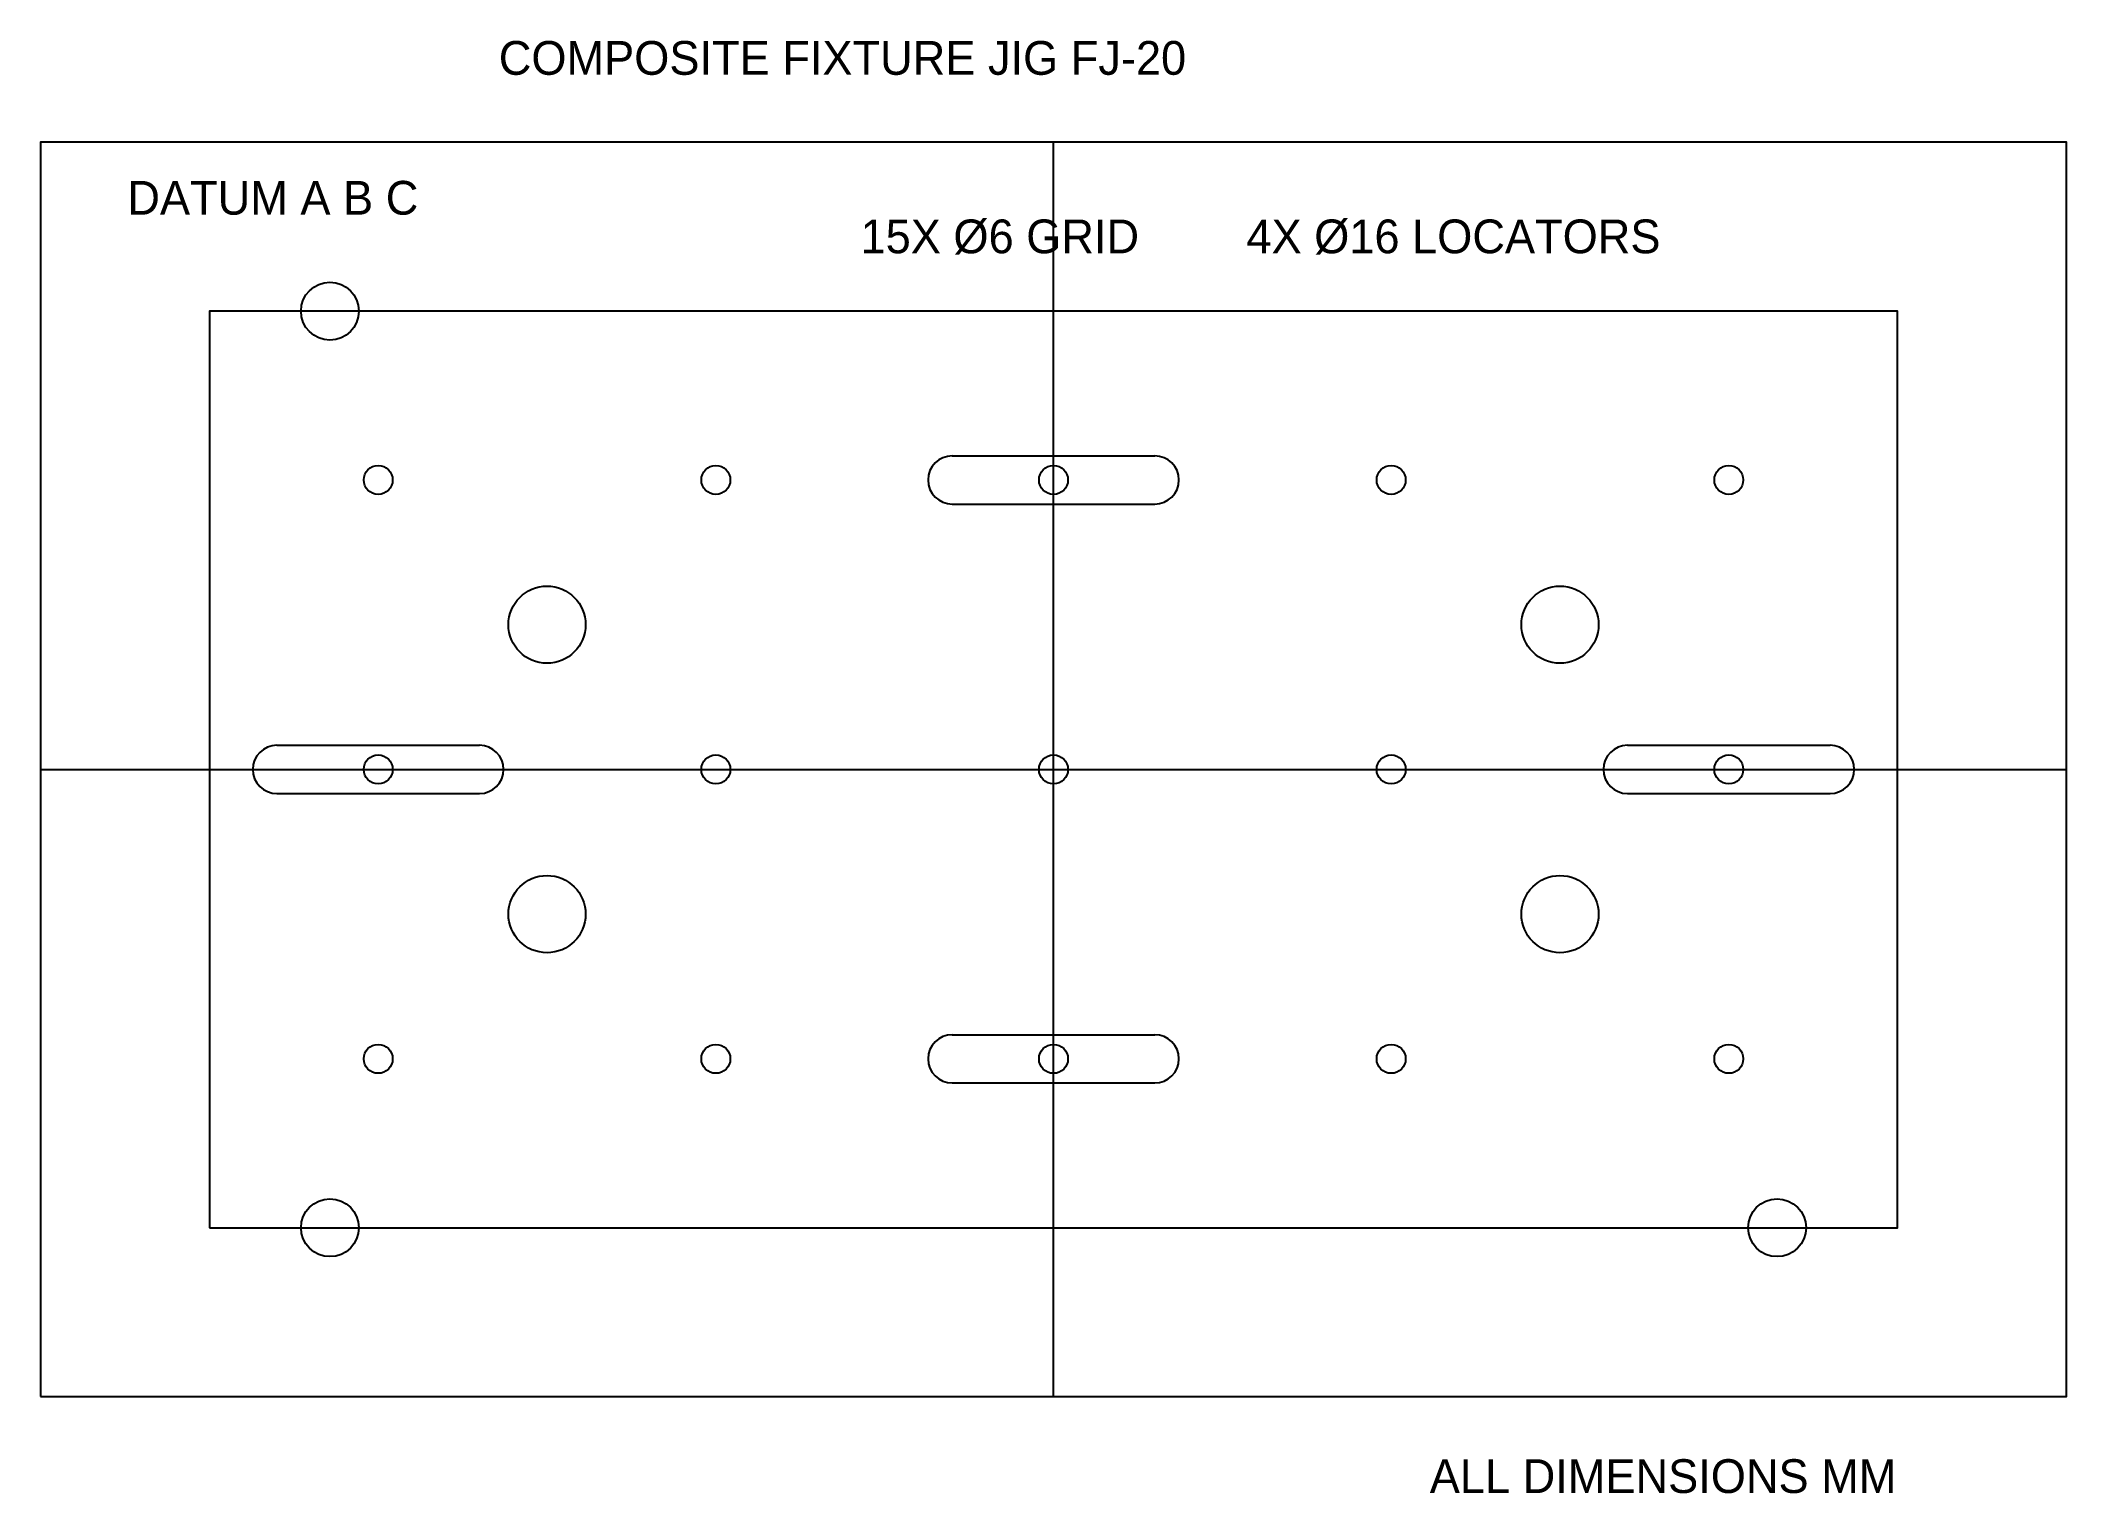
# Model space of a CAD drawing. Header units: millimetres. Extents: x 0 to 420, y -20 to 281.
import ezdxf

# ---------------------------------------------------------------- set-up
doc = ezdxf.new("R2010")
doc.units = ezdxf.units.MM
for name, color, linetype in [('CENTER', 5, 'CONTINUOUS'), ('CUT', 6, 'CONTINUOUS'), ('DATUM_TARGET', 1, 'CONTINUOUS'), ('FIXTURE', 7, 'CONTINUOUS'), ('HOLE', 1, 'CONTINUOUS'), ('NOTE', 2, 'CONTINUOUS'), ('SLOT', 6, 'CONTINUOUS')]:
    doc.layers.add(name, color=color, linetype=linetype)

msp = doc.modelspace()

# ---------------------------------------------------------------- linework, layer by layer
at = {"layer": 'CENTER'}
for p, q in [((210, 0), (210, 260)), ((0, 130), (420, 130))]:
    msp.add_line(p, q, dxfattribs=at)
at = {"layer": 'CUT'}
msp.add_lwpolyline([(35, 35), (385, 35), (385, 225), (35, 225)], close=True, dxfattribs=at)
at = {"layer": 'DATUM_TARGET'}
for centre in [(60, 225), (60, 35), (360, 35)]:
    msp.add_circle(centre, 6, dxfattribs=at)
at = {"layer": 'FIXTURE'}
msp.add_lwpolyline([(0, 0), (420, 0), (420, 260), (0, 260)], close=True, dxfattribs=at)
at = {"layer": 'HOLE'}
for centre, radius in [((70, 190), 3), ((140, 190), 3), ((210, 190), 3), ((280, 190), 3), ((350, 190), 3), ((105, 160), 8), ((315, 160), 8), ((70, 130), 3), ((140, 130), 3), ((210, 130), 3), ((280, 130), 3), ((350, 130), 3), ((105, 100), 8), ((315, 100), 8), ((70, 70), 3), ((140, 70), 3), ((210, 70), 3), ((280, 70), 3), ((350, 70), 3)]:
    msp.add_circle(centre, radius, dxfattribs=at)
at = {"layer": 'SLOT'}
for p, q in [((189, 195), (231, 195)), ((189, 185), (231, 185)), ((49, 135), (91, 135)), ((329, 135), (371, 135)), ((49, 125), (91, 125)), ((329, 125), (371, 125)), ((189, 75), (231, 75)), ((189, 65), (231, 65))]:
    msp.add_line(p, q, dxfattribs=at)
for centre, start, end in [((189, 190), 90, 270), ((231, 190), 270, 90), ((49, 130), 90, 270), ((91, 130), 270, 90), ((329, 130), 90, 270), ((371, 130), 270, 90), ((189, 70), 90, 270), ((231, 70), 270, 90)]:
    msp.add_arc(centre, 5, start, end, dxfattribs=at)

# ---------------------------------------------------------------- texts
at = {"layer": 'NOTE'}
for s, p in [('COMPOSITE FIXTURE JIG FJ-20', (95, 274)), ('DATUM A B C', (18, 245)), ('15X Ø6 GRID', (170, 237)), ('4X Ø16 LOCATORS', (250, 237)), ('ALL DIMENSIONS MM', (288, -20))]:
    msp.add_text(s, height=7, dxfattribs=at).set_placement(p)

doc.saveas('drawing.dxf')
